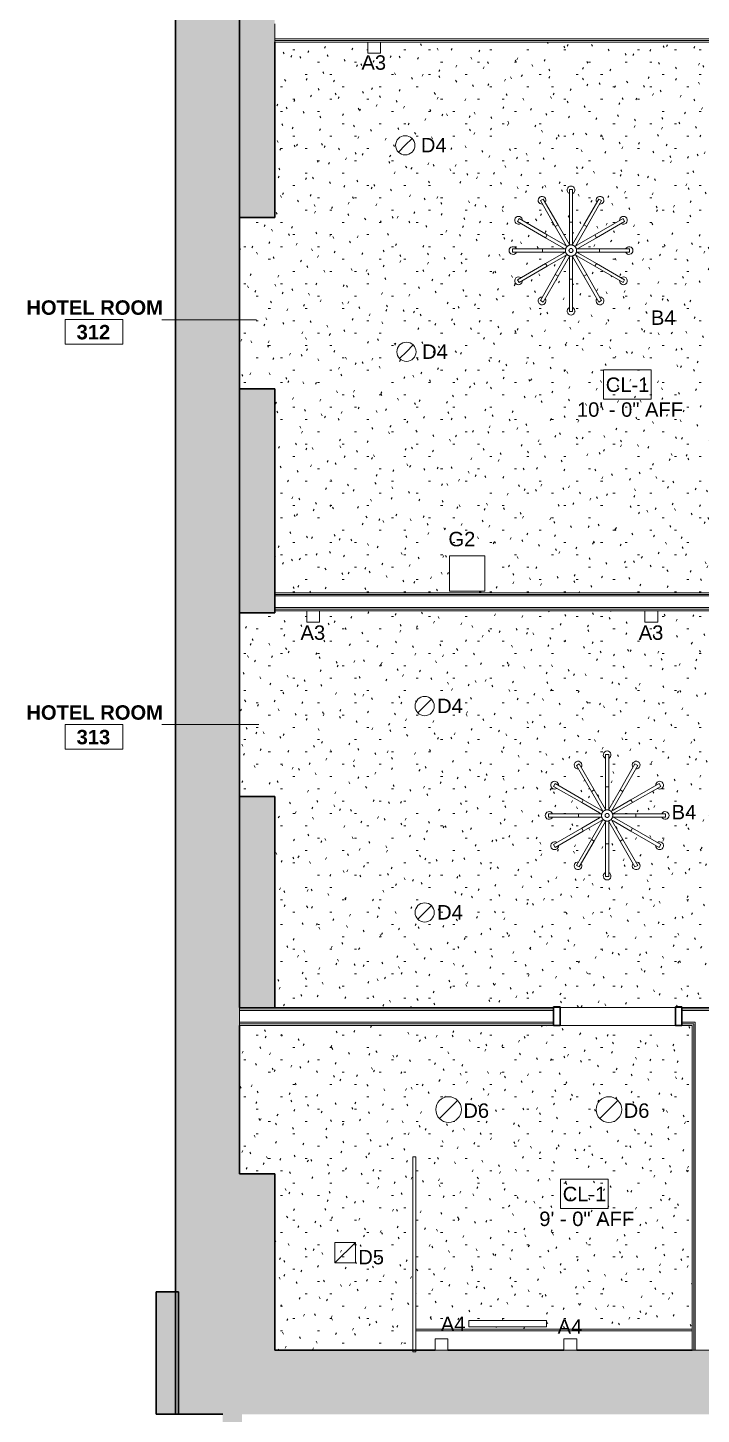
# Model space of a CAD drawing. Header units: inches. Extents: x -1176 to 1329, y -2524 to 978.
# Drawn here: x -1081.1 to -871, y 16.3 to 448.5 of the extents above; entities that cross this region are included whole.
import ezdxf

# ---------------------------------------------------------------- set-up
doc = ezdxf.new("R2010")
doc.units = ezdxf.units.IN
doc.header["$MEASUREMENT"] = 0
for name, color, linetype, lineweight in [('A-AREA-IDEN', 2, 'Continuous', 9), ('A-CLNG', 13, 'Continuous', 18), ('A-CLNG-IDEN', 151, 'Continuous', 9), ('A-CLNG-PATT', 13, 'Continuous', 18), ('A-DETL-GENF', 92, 'Continuous', 9), ('A-DOOR', 31, 'Continuous', 18), ('A-DOOR-FRAM', 31, 'Continuous', 30), ('A-GLAZ-CURT', 52, 'Continuous', 9), ('A-WALL', 113, 'Continuous', 18), ('A-WALL-PATT', 111, 'Continuous', 18), ('E-LITE-EQPM', 33, 'Continuous', 9), ('E-LITE-EQPM-IDEN', 33, 'Continuous', 9), ('I-WALL', 2, 'Continuous', 18), ('Q-SPCQ', 91, 'Continuous', 9)]:
    doc.layers.add(name, color=color, linetype=linetype, lineweight=lineweight)
doc.styles.add('Arial', font='arial.ttf', dxfattribs={"height": 4.5})
doc.styles.add('Swis721 Lt BT', font='swissl.ttf', dxfattribs={"height": 4.5})
doc.styles.add('Swis721 Lt BT_B', font='', dxfattribs={"height": 4.5})
doc.styles.get('Swis721 Lt BT_B').set_extended_font_data('Swis721 Lt BT', bold=True)
pattern_1 = [(0, (0, 0), (15.36, 3.84), [0.634, -10.886, 0.634, -10.886, -61.44]), (0, (0, 0), (15.36, 3.84), [-23.04, 0.634, -22.406, 0.634, -10.886, -26.88]), (0, (0, 0), (15.36, 3.84), [-57.6, 0.634, -7.046, 0.634, -18.566]), (120, (5.76, 1.92), (-11.005538, 11.38215), [0.634, -10.886, 0.634, -10.886, -61.44]), (120, (5.76, 1.92), (-11.005538, 11.38215), [-23.04, 0.634, -22.406, 0.634, -10.886, -26.88]), (120, (5.76, 1.92), (-11.005538, 11.38215), [-57.6, 0.634, -7.046, 0.634, -18.566]), (240, (7.68, 9.6), (-4.354462, -15.22215), [0.634, -10.886, 0.634, -10.886, -61.44]), (240, (7.68, 9.6), (-4.354462, -15.22215), [-23.04, 0.634, -22.406, 0.634, -10.886, -26.88]), (240, (7.68, 9.6), (-4.354462, -15.22215), [-57.6, 0.634, -7.046, 0.634, -18.566])]

# ---------------------------------------------------------------- blocks, each defined once
blk = doc.blocks.new('Single Flush - D2 3_ X 8_-8252885-3rd Floor RCP')
at = {"layer": 'A-DOOR-FRAM'}
for p, q in [((-20, 2.9375), (-20, -2.8125)), ((-20, 2.9375), (-18, 2.9375)), ((-18, 2.9375), (-18, -2.8125)), ((18.000004, 2.9375), (18.000004, -2.8125)), ((18.000004, 2.9375), (20.000004, 2.9375)), ((20.000004, 2.9375), (20.000004, -2.8125)), ((-20, -2.8125), (-18, -2.8125)), ((18.000004, -2.8125), (20.000004, -2.8125))]:
    blk.add_line(p, q, dxfattribs=at)
blk = doc.blocks.new('System Panel - Glazed-8165636-3rd Floor RCP')
at = {"layer": 'A-GLAZ-CURT', "lineweight": 18}
for p, q in [((-30.37, 0.75), (-30.37, 1.75)), ((-30.37, 1.75), (30.37, 1.75)), ((30.37, 0.75), (-30.37, 0.75)), ((30.37, 1.75), (30.37, 0.75))]:
    blk.add_line(p, q, dxfattribs=at)
blk = doc.blocks.new('Sconce Light - Sphere - Bedside Sconce-8114696-3rd Floor RCP')
at = {"layer": 'E-LITE-EQPM'}
for p, q in [((0, 6.3125), (-2, 6.3125)), ((-2, 6.3125), (-2, 2.8125)), ((2, 6.3125), (0, 6.3125)), ((2, 6.3125), (2, 2.8125)), ((-2, 2.8125), (0, 2.8125)), ((0, 2.8125), (2, 2.8125))]:
    blk.add_line(p, q, dxfattribs=at)
blk = doc.blocks.new('Iron_Chandelier_2145 - Iron_Chandelier_2145-6205901-3rd Floor RCP')
at = {"layer": 'E-LITE-EQPM'}
for p, q in [((-0.5, 19.02), (-0.5, 8.88)), ((0.5, 19.02), (-0.5, 19.02)), ((0.5, 8.88), (0.5, 19.02)), ((-8.69, 16.05), (-9.56, 15.55)), ((-9.56, 15.55), (-4.9, 7.49)), ((-4.04, 7.99), (-8.69, 16.05)), ((8.69, 16.05), (4.04, 7.99)), ((4.9, 7.49), (9.56, 15.55)), ((8.69, 16.05), (9.56, 15.55)), ((-16.72, 9.08), (-16.22, 9.94)), ((-16.72, 9.08), (-7.94, 4)), ((-7.44, 4.87), (-16.22, 9.94)), ((-0.5, 8.88), (-0.5, 2.41)), ((0.5, 8.88), (-0.5, 8.88)), ((0.5, 2.41), (0.5, 8.88)), ((16.22, 9.94), (7.44, 4.87)), ((7.94, 4), (16.72, 9.08)), ((16.22, 9.94), (16.72, 9.08)), ((-7.94, 4), (-7.44, 4.87)), ((-1.84, 1.64), (-7.44, 4.87)), ((-4.04, 7.99), (-4.9, 7.49)), ((-4.9, 7.49), (-1.36, 1.36)), ((-0.5, 1.86), (-4.04, 7.99)), ((4.04, 7.99), (0.5, 1.86)), ((1.36, 1.36), (4.9, 7.49)), ((7.44, 4.87), (1.84, 1.64)), ((4.04, 7.99), (4.9, 7.49)), ((7.44, 4.87), (7.94, 4)), ((-8.94, 0.5), (-18.25, 0.5)), ((-18.25, 0.5), (-18.25, -0.5)), ((-1.86, 0.5), (-8.94, 0.5)), ((-8.94, 0.5), (-8.94, -0.5)), ((-7.94, 4), (-2.34, 0.77)), ((-2.34, 0.77), (-1.69, 0.4)), ((-1.2, 1.27), (-1.84, 1.64)), ((-0.5, 2.41), (-0.5, 1.66)), ((0.5, 1.67), (0.5, 2.41)), ((1.84, 1.64), (1.19, 1.26)), ((1.69, 0.4), (2.34, 0.77)), ((8.94, 0.5), (1.86, 0.5)), ((2.34, 0.77), (7.94, 4)), ((18.25, 0.5), (8.94, 0.5)), ((8.94, 0.5), (8.94, -0.5)), ((18.25, 0.5), (18.25, -0.5)), ((-18.25, -0.5), (-8.94, -0.5)), ((-7.94, -4), (-16.72, -9.08)), ((-8.94, -0.5), (-1.86, -0.5)), ((-2.34, -0.77), (-7.94, -4)), ((-7.94, -4), (-7.44, -4.87)), ((-7.44, -4.87), (-1.84, -1.64)), ((-1.36, -1.36), (-4.9, -7.49)), ((-4.04, -7.99), (-0.5, -1.86)), ((-1.69, -0.4), (-2.34, -0.77)), ((-1.84, -1.64), (-1.19, -1.26)), ((-0.5, -1.67), (-0.5, -2.41)), ((-0.5, -2.41), (-0.5, -8.88)), ((0.5, -2.41), (0.5, -1.66)), ((0.5, -1.86), (4.04, -7.99)), ((0.5, -8.88), (0.5, -2.41)), ((1.2, -1.27), (1.84, -1.64)), ((4.9, -7.49), (1.36, -1.36)), ((2.34, -0.77), (1.69, -0.4)), ((1.84, -1.64), (7.44, -4.87)), ((1.86, -0.5), (8.94, -0.5)), ((7.94, -4), (2.34, -0.77)), ((7.44, -4.87), (7.94, -4)), ((16.72, -9.08), (7.94, -4)), ((8.94, -0.5), (18.25, -0.5)), ((-16.22, -9.94), (-7.44, -4.87)), ((-4.9, -7.49), (-9.56, -15.55)), ((-8.69, -16.05), (-4.04, -7.99)), ((-4.04, -7.99), (-4.9, -7.49)), ((4.04, -7.99), (4.9, -7.49)), ((4.04, -7.99), (8.69, -16.05)), ((9.56, -15.55), (4.9, -7.49)), ((7.44, -4.87), (16.22, -9.94)), ((-16.72, -9.08), (-16.22, -9.94)), ((-0.5, -8.88), (-0.5, -19.02)), ((0.5, -8.88), (-0.5, -8.88)), ((0.5, -19.02), (0.5, -8.88)), ((16.22, -9.94), (16.72, -9.08)), ((-8.69, -16.05), (-9.56, -15.55)), ((8.69, -16.05), (9.56, -15.55)), ((0.5, -19.02), (-0.5, -19.02))]:
    blk.add_line(p, q, dxfattribs=at)
at = {"layer": 'E-LITE-EQPM', "flags": 128}
for points in [[(-1.75, 0), (-1.75, 0.07), (-1.75, 0.14), (-1.74, 0.21), (-1.73, 0.28), (-1.72, 0.35), (-1.7, 0.42), (-1.68, 0.48), (-1.66, 0.55), (-1.64, 0.62), (-1.61, 0.68), (-1.59, 0.75), (-1.56, 0.81), (-1.52, 0.87), (-1.49, 0.93), (-1.45, 0.99), (-1.41, 1.05), (-1.36, 1.1), (-1.32, 1.16), (-1.27, 1.21), (-1.22, 1.26), (-1.17, 1.31), (-1.12, 1.35), (-1.06, 1.39), (-1.01, 1.44), (-0.95, 1.48), (-0.89, 1.51), (-0.83, 1.55), (-0.76, 1.58), (-0.7, 1.61), (-0.64, 1.63), (-0.57, 1.66), (-0.5, 1.68), (-0.44, 1.7), (-0.37, 1.71), (-0.3, 1.73), (-0.23, 1.74), (-0.16, 1.75), (-0.09, 1.75), (-0.02, 1.75), (0.05, 1.75), (0.12, 1.75), (0.19, 1.74), (0.26, 1.73), (0.33, 1.72), (0.4, 1.71), (0.47, 1.69), (0.53, 1.67), (0.6, 1.65), (0.67, 1.62), (0.73, 1.59), (0.79, 1.56), (0.85, 1.53), (0.92, 1.5), (0.97, 1.46), (1.03, 1.42), (1.09, 1.38), (1.14, 1.33), (1.19, 1.28), (1.24, 1.23), (1.29, 1.18), (1.34, 1.13), (1.38, 1.08), (1.43, 1.02), (1.46, 0.96), (1.5, 0.9), (1.54, 0.84), (1.57, 0.78), (1.6, 0.72), (1.63, 0.65), (1.65, 0.59), (1.67, 0.52), (1.69, 0.45), (1.71, 0.39), (1.72, 0.32), (1.74, 0.25), (1.74, 0.18), (1.75, 0.11), (1.75, 0.04), (1.75, 0)], [(1.75, 0), (1.75, -0.07), (1.75, -0.14), (1.74, -0.21), (1.73, -0.28), (1.72, -0.35), (1.7, -0.42), (1.68, -0.48), (1.66, -0.55), (1.64, -0.62), (1.61, -0.68), (1.59, -0.75), (1.56, -0.81), (1.52, -0.87), (1.49, -0.93), (1.45, -0.99), (1.41, -1.05), (1.36, -1.1), (1.32, -1.16), (1.27, -1.21), (1.22, -1.26), (1.17, -1.31), (1.12, -1.35), (1.06, -1.39), (1.01, -1.44), (0.95, -1.48), (0.89, -1.51), (0.83, -1.55), (0.76, -1.58), (0.7, -1.61), (0.64, -1.63), (0.57, -1.66), (0.5, -1.68), (0.44, -1.7), (0.37, -1.71), (0.3, -1.73), (0.23, -1.74), (0.16, -1.75), (0.09, -1.75), (0.02, -1.75), (-0.05, -1.75), (-0.12, -1.75), (-0.19, -1.74), (-0.26, -1.73), (-0.33, -1.72), (-0.4, -1.71), (-0.47, -1.69), (-0.53, -1.67), (-0.6, -1.65), (-0.67, -1.62), (-0.73, -1.59), (-0.79, -1.56), (-0.85, -1.53), (-0.92, -1.5), (-0.97, -1.46), (-1.03, -1.42), (-1.09, -1.38), (-1.14, -1.33), (-1.19, -1.28), (-1.24, -1.23), (-1.29, -1.18), (-1.34, -1.13), (-1.38, -1.08), (-1.43, -1.02), (-1.46, -0.96), (-1.5, -0.9), (-1.54, -0.84), (-1.57, -0.78), (-1.6, -0.72), (-1.63, -0.65), (-1.65, -0.59), (-1.67, -0.52), (-1.69, -0.45), (-1.71, -0.39), (-1.72, -0.32), (-1.74, -0.25), (-1.74, -0.18), (-1.75, -0.11), (-1.75, -0.04), (-1.75, 0)], [(-0.63, 0), (-0.63, 0.03), (-0.63, 0.05), (-0.62, 0.08), (-0.62, 0.1), (-0.62, 0.12), (-0.61, 0.15), (-0.6, 0.17), (-0.6, 0.2), (-0.59, 0.22), (-0.58, 0.24), (-0.57, 0.27), (-0.56, 0.29), (-0.55, 0.31), (-0.53, 0.33), (-0.52, 0.35), (-0.5, 0.38), (-0.49, 0.39), (-0.47, 0.41), (-0.46, 0.43), (-0.44, 0.45), (-0.42, 0.47), (-0.4, 0.48), (-0.38, 0.5), (-0.36, 0.51), (-0.34, 0.53), (-0.32, 0.54), (-0.3, 0.55), (-0.27, 0.57), (-0.25, 0.58), (-0.23, 0.59), (-0.2, 0.59), (-0.18, 0.6), (-0.16, 0.61), (-0.13, 0.61), (-0.11, 0.62), (-0.08, 0.62), (-0.06, 0.63), (-0.03, 0.63), (-0.01, 0.63), (0.02, 0.63), (0.04, 0.63), (0.07, 0.62), (0.09, 0.62), (0.12, 0.62), (0.14, 0.61), (0.17, 0.61), (0.19, 0.6), (0.21, 0.59), (0.24, 0.58), (0.26, 0.57), (0.28, 0.56), (0.31, 0.55), (0.33, 0.54), (0.35, 0.52), (0.37, 0.51), (0.39, 0.49), (0.41, 0.48), (0.43, 0.46), (0.45, 0.44), (0.46, 0.42), (0.48, 0.41), (0.5, 0.39), (0.51, 0.37), (0.52, 0.35), (0.54, 0.32), (0.55, 0.3), (0.56, 0.28), (0.57, 0.26), (0.58, 0.23), (0.59, 0.21), (0.6, 0.19), (0.61, 0.16), (0.61, 0.14), (0.62, 0.11), (0.62, 0.09), (0.62, 0.06), (0.63, 0.04), (0.63, 0.01), (0.63, 0)], [(0.63, 0), (0.63, -0.03), (0.63, -0.05), (0.62, -0.08), (0.62, -0.1), (0.62, -0.12), (0.61, -0.15), (0.6, -0.17), (0.6, -0.2), (0.59, -0.22), (0.58, -0.24), (0.57, -0.27), (0.56, -0.29), (0.55, -0.31), (0.53, -0.33), (0.52, -0.35), (0.5, -0.38), (0.49, -0.39), (0.47, -0.41), (0.46, -0.43), (0.44, -0.45), (0.42, -0.47), (0.4, -0.48), (0.38, -0.5), (0.36, -0.51), (0.34, -0.53), (0.32, -0.54), (0.3, -0.55), (0.27, -0.57), (0.25, -0.58), (0.23, -0.59), (0.2, -0.59), (0.18, -0.6), (0.16, -0.61), (0.13, -0.61), (0.11, -0.62), (0.08, -0.62), (0.06, -0.63), (0.03, -0.63), (0.01, -0.63), (-0.02, -0.63), (-0.04, -0.63), (-0.07, -0.62), (-0.09, -0.62), (-0.12, -0.62), (-0.14, -0.61), (-0.17, -0.61), (-0.19, -0.6), (-0.21, -0.59), (-0.24, -0.58), (-0.26, -0.57), (-0.28, -0.56), (-0.31, -0.55), (-0.33, -0.54), (-0.35, -0.52), (-0.37, -0.51), (-0.39, -0.49), (-0.41, -0.48), (-0.43, -0.46), (-0.45, -0.44), (-0.46, -0.42), (-0.48, -0.41), (-0.5, -0.39), (-0.51, -0.37), (-0.52, -0.35), (-0.54, -0.32), (-0.55, -0.3), (-0.56, -0.28), (-0.57, -0.26), (-0.58, -0.23), (-0.59, -0.21), (-0.6, -0.19), (-0.61, -0.16), (-0.61, -0.14), (-0.62, -0.11), (-0.62, -0.09), (-0.62, -0.06), (-0.63, -0.04), (-0.63, -0.01), (-0.63, 0)]]:
    blk.add_lwpolyline(points, dxfattribs=at)
at = {"layer": 'E-LITE-EQPM'}
for centre, start, end in [((0, 18.89), 90, 244.637), ((0, 18.89), 295.363, 90), ((-9.06, 15.7), 120, 274.637), ((-9.06, 15.7), 325.363, 120), ((9.06, 15.7), 60, 214.637), ((9.06, 15.7), 265.363, 60), ((-16.36, 9.44), 150, 304.637), ((-16.36, 9.44), 355.363, 150), ((16.36, 9.44), 30, 184.637), ((16.36, 9.44), 235.363, 30), ((-18.12, 0), 25.363, 180), ((-18.12, 0), 180, 334.637), ((18.12, 0), 0, 154.637), ((18.12, 0), 205.363, 0), ((-16.36, -9.44), 55.363, 210), ((16.36, -9.44), 330, 124.637), ((-16.36, -9.44), 210, 4.637), ((16.36, -9.44), 175.363, 330), ((-9.06, -15.7), 85.363, 240), ((-9.06, -15.7), 240, 34.637), ((9.06, -15.7), 145.363, 300), ((9.06, -15.7), 300, 94.637), ((0, -18.89), 115.363, 270), ((0, -18.89), 270, 64.637)]:
    blk.add_arc(centre, 1.21, start, end, dxfattribs=at)
blk = doc.blocks.new('L-Recessed Circular - Downlight - 8_-7245237-3rd Floor RCP')
at = {"layer": 'E-LITE-EQPM'}
for q in [(-2.83, -2.83), (2.83, 2.83)]:
    blk.add_line((0, 0), q, dxfattribs=at)
for start, end in [(360, 180), (180, 360)]:
    blk.add_arc((0, 0), 4, start, end, dxfattribs=at)
blk = doc.blocks.new('L-Recessed Square Downlight - 6_-4552745-3rd Floor RCP')
at = {"layer": 'E-LITE-EQPM'}
for p, q in [((-3.1875, -3.1875), (-3.1875, 3.1875)), ((-3.1875, 3.1875), (3.1875, 3.1875)), ((-3.1875, 3.1875), (3.1875, -3.1875)), ((3.1875, 3.1875), (3.1875, -3.1875)), ((3.1875, -3.1875), (-3.1875, -3.1875))]:
    blk.add_line(p, q, dxfattribs=at)
blk = doc.blocks.new('Lighting_Pendants_Elesi-Luce_Quid_02820 - Quid_02820-7182509-3rd Floor RCP')
at = {"layer": 'A-DETL-GENF'}
for p, q in [((5.51, 5.51), (-5.51, 5.51)), ((-5.51, 5.51), (-5.51, -5.51)), ((-5.51, -5.51), (-5.51, 5.51)), ((-5.51, 5.51), (5.51, 5.51)), ((5.51, -5.51), (5.51, 5.51)), ((5.51, 5.51), (5.51, -5.51)), ((-5.51, -5.51), (5.51, -5.51)), ((5.51, -5.51), (-5.51, -5.51))]:
    blk.add_line(p, q, dxfattribs=at)
blk = doc.blocks.new('Sconce Light - Sphere - 60W - 120V-7960194-3rd Floor RCP')
at = {"layer": 'E-LITE-EQPM'}
for p, q in [((0, 13.5), (-2, 13.5)), ((-2, 13.5), (-2, 10)), ((2, 13.5), (0, 13.5)), ((2, 13.5), (2, 10)), ((-2, 10), (0, 10)), ((0, 10), (2, 10))]:
    blk.add_line(p, q, dxfattribs=at)
blk = doc.blocks.new('L-Recessed Circular - Downlight - 6_-7313291-3rd Floor RCP')
at = {"layer": 'E-LITE-EQPM'}
for q in [(-2.12, -2.12), (2.12, 2.12)]:
    blk.add_line((0, 0), q, dxfattribs=at)
for start, end in [(360, 180), (180, 360)]:
    blk.add_arc((0, 0), 3, start, end, dxfattribs=at)
blk = doc.blocks.new('Mirror83 - Mirror-8020022-3rd Floor RCP')
at = {"layer": 'Q-SPCQ'}
for p, q in [((-961.75, -1001.6), (-961.75, -999.6)), ((-961.75, -999.6), (-937.56, -999.6)), ((-937.56, -1001.6), (-961.75, -1001.6)), ((-937.56, -999.6), (-937.56, -1001.6))]:
    blk.add_line(p, q, dxfattribs=at)
blk = doc.blocks.new('Room Tag - Room Name and Number-3379422-3rd Floor RCP')
at = {"layer": 'A-AREA-IDEN'}
for p, q in [((-0.1881, -0.1636), (-0.1881, -0.0018)), ((-0.1881, -0.0018), (0.1869, -0.0018)), ((0.1869, -0.0018), (-0.1881, -0.0018)), ((-0.1881, -0.0018), (-0.1881, -0.1636)), ((0.1869, -0.0018), (0.1869, -0.1636)), ((0.1869, -0.1636), (0.1869, -0.0018)), ((0.1869, -0.1636), (-0.1881, -0.1636)), ((-0.1881, -0.1636), (0.1869, -0.1636))]:
    blk.add_line(p, q, dxfattribs=at)

msp = doc.modelspace()

# ---------------------------------------------------------------- hatches: boundary and pattern name
at = {"layer": 'A-CLNG-PATT'}
h = msp.add_hatch(dxfattribs=at)
h.set_pattern_fill('FP_1', color=256, style=0, pattern_type=2)
h.set_pattern_definition(pattern_1)
h.paths.add_polyline_path([(-1004.06, 272.37), (-811.06, 272.37), (-811.06, 444.06), (-857.06, 444.06), (-857.06, 440.56), (-861.06, 440.56), (-861.06, 444.06), (-971.06, 444.06), (-971.06, 440.56), (-975.06, 440.56), (-975.06, 444.06), (-1004.06, 444.06), (-1004.06, 389.37), (-1015.06, 389.37), (-1015.06, 335.94), (-1004.06, 335.94), (-1004.06, 287.26)], flags=0)
h.paths.add_polyline_path([(-938.55, 272.86), (-949.57, 272.86), (-949.57, 283.89), (-938.55, 283.89)], flags=0)
h.paths.add_polyline_path([(-859.56, 344.44), (-860.34, 344.54), (-861.06, 344.84), (-861.68, 345.32), (-862.16, 345.94), (-862.46, 346.66), (-862.56, 347.44), (-862.46, 348.21), (-862.16, 348.94), (-861.68, 349.56), (-861.06, 350.03), (-860.34, 350.33), (-859.56, 350.44), (-858.79, 350.33), (-858.06, 350.03), (-857.44, 349.56), (-856.96, 348.94), (-856.66, 348.21), (-856.56, 347.44), (-856.66, 346.66), (-856.96, 345.94), (-857.44, 345.32), (-858.06, 344.84), (-858.79, 344.54)], flags=0)
h.paths.add_polyline_path([(-962.98, 344.5), (-963.76, 344.6), (-964.48, 344.9), (-965.1, 345.38), (-965.58, 346), (-965.88, 346.72), (-965.98, 347.5), (-965.88, 348.28), (-965.58, 349), (-965.1, 349.62), (-964.48, 350.1), (-963.76, 350.4), (-962.98, 350.5), (-962.2, 350.4), (-961.48, 350.1), (-960.86, 349.62), (-960.38, 349), (-960.08, 348.28), (-959.98, 347.5), (-960.08, 346.72), (-960.38, 346), (-960.86, 345.38), (-961.48, 344.9), (-962.2, 344.6)], flags=0)
h.paths.add_polyline_path([(-911.64, 358.97), (-912.35, 359.2), (-912.79, 359.8), (-912.79, 360.55), (-912.35, 361.15), (-912.14, 361.22), (-912.14, 377.2), (-919.75, 364.02), (-919.6, 363.86), (-919.54, 363.08), (-919.9, 362.47), (-920.58, 362.16), (-921.31, 362.32), (-921.81, 362.87), (-921.87, 363.65), (-921.51, 364.26), (-920.83, 364.57), (-920.62, 364.52), (-913.01, 377.7), (-926.84, 369.71), (-926.8, 369.49), (-927.1, 368.81), (-927.75, 368.44), (-928.49, 368.52), (-929.04, 369.01), (-929.2, 369.74), (-928.9, 370.43), (-928.25, 370.8), (-927.51, 370.72), (-927.34, 370.57), (-913.51, 378.56), (-928.72, 378.56), (-928.79, 378.35), (-929.4, 377.91), (-930.14, 377.91), (-930.75, 378.35), (-930.98, 379.06), (-930.75, 379.77), (-930.14, 380.21), (-929.39, 380.21), (-928.79, 379.77), (-928.72, 379.56), (-913.51, 379.56), (-927.36, 387.54), (-927.51, 387.4), (-928.28, 387.34), (-928.9, 387.7), (-929.2, 388.38), (-929.04, 389.11), (-928.49, 389.61), (-927.72, 389.67), (-927.1, 389.31), (-926.8, 388.63), (-926.84, 388.41), (-913.01, 380.43), (-920.62, 393.6), (-920.83, 393.56), (-921.51, 393.86), (-921.89, 394.51), (-921.81, 395.25), (-921.31, 395.8), (-920.58, 395.96), (-919.9, 395.66), (-919.53, 395.01), (-919.6, 394.27), (-919.75, 394.1), (-912.14, 380.93), (-912.14, 396.9), (-912.35, 396.97), (-912.79, 397.57), (-912.79, 398.32), (-912.35, 398.92), (-911.64, 399.15), (-910.93, 398.92), (-910.5, 398.32), (-910.5, 397.57), (-910.93, 396.97), (-911.14, 396.9), (-911.14, 380.93), (-903.54, 394.1), (-903.68, 394.27), (-903.75, 395.04), (-903.39, 395.66), (-902.71, 395.96), (-901.98, 395.8), (-901.48, 395.25), (-901.42, 394.48), (-901.77, 393.86), (-902.46, 393.56), (-902.67, 393.6), (-910.28, 380.43), (-896.44, 388.41), (-896.49, 388.63), (-896.19, 389.31), (-895.54, 389.69), (-894.8, 389.61), (-894.24, 389.11), (-894.09, 388.38), (-894.39, 387.7), (-895.04, 387.32), (-895.78, 387.4), (-895.94, 387.55), (-909.78, 379.56), (-894.56, 379.56), (-894.5, 379.77), (-893.89, 380.21), (-893.14, 380.21), (-892.54, 379.77), (-892.31, 379.06), (-892.54, 378.35), (-893.15, 377.91), (-893.89, 377.91), (-894.5, 378.35), (-894.56, 378.56), (-909.78, 378.56), (-895.93, 370.59), (-895.78, 370.72), (-895.01, 370.78), (-894.39, 370.43), (-894.09, 369.74), (-894.24, 369.01), (-894.8, 368.52), (-895.57, 368.45), (-896.19, 368.81), (-896.49, 369.49), (-896.44, 369.71), (-910.28, 377.7), (-902.67, 364.52), (-902.46, 364.57), (-901.77, 364.26), (-901.4, 363.62), (-901.48, 362.87), (-901.98, 362.32), (-902.71, 362.16), (-903.39, 362.47), (-903.76, 363.11), (-903.68, 363.86), (-903.54, 364.02), (-911.14, 377.2), (-911.14, 361.22), (-910.93, 361.15), (-910.5, 360.55), (-910.5, 359.8), (-910.93, 359.2), (-911.51, 359.01)], flags=0)
h.paths.add_polyline_path([(-859.93, 408.81), (-860.71, 408.91), (-861.43, 409.21), (-862.06, 409.69), (-862.53, 410.31), (-862.83, 411.03), (-862.93, 411.81), (-862.83, 412.59), (-862.53, 413.31), (-862.06, 413.93), (-861.43, 414.41), (-860.71, 414.71), (-859.93, 414.81), (-859.16, 414.71), (-858.43, 414.41), (-857.81, 413.93), (-857.34, 413.31), (-857.04, 412.59), (-856.93, 411.81), (-857.04, 411.03), (-857.34, 410.31), (-857.81, 409.69), (-858.43, 409.21), (-859.16, 408.91)], flags=0)
h.paths.add_polyline_path([(-963.35, 408.87), (-964.13, 408.98), (-964.85, 409.28), (-965.47, 409.75), (-965.95, 410.37), (-966.25, 411.1), (-966.35, 411.87), (-966.25, 412.65), (-965.95, 413.37), (-965.47, 414), (-964.85, 414.47), (-964.13, 414.77), (-963.35, 414.87), (-962.58, 414.77), (-961.85, 414.47), (-961.23, 414), (-960.75, 413.37), (-960.45, 412.65), (-960.35, 411.87), (-960.45, 411.1), (-960.75, 410.37), (-961.23, 409.75), (-961.85, 409.28), (-962.58, 408.98)], flags=0)
h = msp.add_hatch(dxfattribs=at)
h.set_pattern_fill('FP_1', color=256, style=0, pattern_type=2)
h.set_pattern_definition(pattern_1)
h.paths.add_polyline_path([(-861.53, 103.93), (-827.5, 103.93), (-827.5, 137.49), (-868.25, 137.49), (-868.25, 103.93)], flags=0)
h.paths.add_polyline_path([(-861.53, 143.12), (-827.5, 143.12), (-827.5, 151.18), (-785.69, 151.18), (-785.69, 266.75), (-884.56, 266.75), (-884.56, 263.25), (-888.56, 263.25), (-888.56, 266.75), (-990.06, 266.75), (-990.06, 263.25), (-994.06, 263.25), (-994.06, 266.75), (-1004.06, 266.75), (-1004.06, 266.12), (-1015.06, 266.12), (-1015.06, 208.87), (-1004.06, 208.87), (-1004.06, 143.12), (-868.25, 143.12)], flags=0)
h.paths.add_polyline_path([(-957.3, 169.7), (-958.08, 169.81), (-958.8, 170.11), (-959.42, 170.58), (-959.9, 171.2), (-960.2, 171.93), (-960.3, 172.7), (-960.2, 173.48), (-959.9, 174.2), (-959.42, 174.82), (-958.8, 175.3), (-958.08, 175.6), (-957.3, 175.7), (-956.53, 175.6), (-955.8, 175.3), (-955.18, 174.82), (-954.7, 174.2), (-954.4, 173.48), (-954.3, 172.7), (-954.4, 171.93), (-954.7, 171.2), (-955.18, 170.58), (-955.8, 170.11), (-956.53, 169.81)], flags=0)
h.paths.add_polyline_path([(-842.5, 169.7), (-843.27, 169.81), (-844, 170.11), (-844.62, 170.58), (-845.09, 171.2), (-845.39, 171.93), (-845.5, 172.7), (-845.39, 173.48), (-845.09, 174.2), (-844.62, 174.82), (-844, 175.3), (-843.27, 175.6), (-842.5, 175.7), (-841.72, 175.6), (-841, 175.3), (-840.38, 174.82), (-839.9, 174.2), (-839.6, 173.48), (-839.5, 172.7), (-839.6, 171.93), (-839.9, 171.2), (-840.38, 170.58), (-841, 170.11), (-841.72, 169.81)], flags=0)
h.paths.add_polyline_path([(-900.37, 182.85), (-901.08, 183.08), (-901.52, 183.68), (-901.52, 184.43), (-901.08, 185.03), (-900.87, 185.1), (-900.87, 201.07), (-908.48, 187.9), (-908.33, 187.73), (-908.27, 186.96), (-908.63, 186.35), (-909.31, 186.04), (-910.04, 186.2), (-910.54, 186.75), (-910.6, 187.52), (-910.24, 188.14), (-909.56, 188.44), (-909.35, 188.4), (-901.74, 201.57), (-915.57, 193.59), (-915.53, 193.37), (-915.83, 192.69), (-916.48, 192.32), (-917.22, 192.39), (-917.78, 192.89), (-917.93, 193.62), (-917.63, 194.3), (-916.98, 194.68), (-916.24, 194.6), (-916.07, 194.45), (-902.24, 202.44), (-917.45, 202.44), (-917.52, 202.23), (-918.13, 201.79), (-918.87, 201.79), (-919.48, 202.23), (-919.71, 202.94), (-919.48, 203.65), (-918.87, 204.09), (-918.12, 204.09), (-917.52, 203.65), (-917.45, 203.44), (-902.24, 203.44), (-916.09, 211.41), (-916.24, 211.28), (-917.01, 211.22), (-917.63, 211.57), (-917.93, 212.26), (-917.78, 212.99), (-917.22, 213.49), (-916.45, 213.55), (-915.83, 213.19), (-915.53, 212.51), (-915.57, 212.29), (-901.74, 204.31), (-909.35, 217.48), (-909.56, 217.44), (-910.24, 217.74), (-910.62, 218.38), (-910.54, 219.13), (-910.04, 219.68), (-909.31, 219.84), (-908.63, 219.53), (-908.26, 218.89), (-908.33, 218.14), (-908.48, 217.98), (-900.87, 204.81), (-900.87, 220.78), (-901.08, 220.85), (-901.52, 221.45), (-901.52, 222.2), (-901.08, 222.8), (-900.37, 223.03), (-899.66, 222.8), (-899.23, 222.2), (-899.23, 221.45), (-899.66, 220.85), (-899.87, 220.78), (-899.87, 204.81), (-892.27, 217.98), (-892.41, 218.14), (-892.48, 218.92), (-892.12, 219.53), (-891.44, 219.84), (-890.71, 219.68), (-890.21, 219.13), (-890.15, 218.36), (-890.5, 217.74), (-891.19, 217.44), (-891.4, 217.48), (-899.01, 204.31), (-885.17, 212.29), (-885.22, 212.51), (-884.92, 213.19), (-884.27, 213.56), (-883.53, 213.49), (-882.97, 212.99), (-882.82, 212.26), (-883.12, 211.57), (-883.77, 211.2), (-884.51, 211.28), (-884.67, 211.43), (-898.48, 203.44), (-883.29, 203.44), (-883.23, 203.65), (-882.62, 204.09), (-881.87, 204.09), (-881.27, 203.65), (-881.04, 202.94), (-881.27, 202.23), (-881.88, 201.79), (-882.62, 201.79), (-883.23, 202.23), (-883.29, 202.44), (-898.48, 202.43), (-884.66, 194.46), (-884.51, 194.6), (-883.74, 194.66), (-883.12, 194.3), (-882.82, 193.62), (-882.97, 192.89), (-883.53, 192.39), (-884.3, 192.33), (-884.92, 192.69), (-885.22, 193.37), (-885.17, 193.59), (-899.01, 201.57), (-891.4, 188.4), (-891.19, 188.44), (-890.5, 188.14), (-890.13, 187.49), (-890.21, 186.75), (-890.71, 186.2), (-891.44, 186.04), (-892.12, 186.35), (-892.49, 186.99), (-892.41, 187.73), (-892.27, 187.9), (-899.87, 201.07), (-899.87, 185.1), (-899.66, 185.03), (-899.23, 184.43), (-899.23, 183.68), (-899.66, 183.08), (-900.24, 182.89)], flags=0)
h.paths.add_polyline_path([(-786.36, 191.6), (-797.38, 191.6), (-797.38, 202.63), (-786.36, 202.63), (-786.36, 197.11)], flags=0)
h.paths.add_polyline_path([(-957.3, 234.04), (-958.08, 234.15), (-958.8, 234.44), (-959.42, 234.92), (-959.9, 235.54), (-960.2, 236.27), (-960.3, 237.04), (-960.2, 237.82), (-959.9, 238.54), (-959.42, 239.16), (-958.8, 239.64), (-958.08, 239.94), (-957.3, 240.04), (-956.53, 239.94), (-955.8, 239.64), (-955.18, 239.16), (-954.7, 238.54), (-954.4, 237.82), (-954.3, 237.04), (-954.4, 236.27), (-954.7, 235.54), (-955.18, 234.92), (-955.8, 234.44), (-956.53, 234.15)], flags=0)
h.paths.add_polyline_path([(-842.5, 234.04), (-843.27, 234.15), (-844, 234.44), (-844.62, 234.92), (-845.09, 235.54), (-845.39, 236.27), (-845.5, 237.04), (-845.39, 237.82), (-845.09, 238.54), (-844.62, 239.16), (-844, 239.64), (-843.27, 239.94), (-842.5, 240.04), (-841.72, 239.94), (-841, 239.64), (-840.38, 239.16), (-839.9, 238.54), (-839.6, 237.82), (-839.5, 237.04), (-839.6, 236.27), (-839.9, 235.54), (-840.38, 234.92), (-841, 234.44), (-841.72, 234.15)], flags=0)
h.paths.add_polyline_path([(-801.46, 255.9), (-801.56, 255.93), (-801.63, 256), (-801.66, 256.1), (-801.63, 256.2), (-801.6, 256.24), (-800.09, 257.76), (-800.26, 257.98), (-800.41, 258.13), (-800.47, 258.26), (-800.58, 258.41), (-800.99, 259.43), (-801.03, 259.74), (-801.1, 260.42), (-801.09, 260.54), (-801.1, 260.73), (-801.02, 261.03), (-800.94, 261.47), (-800.83, 261.74), (-800.75, 262.05), (-800.64, 262.21), (-800.55, 262.38), (-799.96, 263.17), (-799.72, 263.34), (-799.14, 263.78), (-799, 263.84), (-798.85, 263.95), (-798.53, 264.04), (-798.19, 264.18), (-797.82, 264.23), (-797.52, 264.31), (-797.34, 264.29), (-797.13, 264.31), (-796.16, 264.19), (-796.06, 264.14), (-795.2, 263.78), (-795.06, 263.67), (-794.92, 263.61), (-794.75, 263.44), (-794.39, 263.16), (-793.99, 262.68), (-793.93, 262.59), (-793.87, 262.49), (-793.75, 262.3), (-793.37, 261.39), (-793.24, 260.37), (-793.37, 259.36), (-793.76, 258.41), (-794.4, 257.58), (-795.2, 256.96), (-796.15, 256.57), (-797.17, 256.44), (-798.21, 256.58), (-799.14, 256.96), (-799.32, 257.1), (-799.44, 257.16), (-799.59, 257.31), (-799.81, 257.48), (-801.36, 255.93), (-801.41, 255.91)], flags=0)
h = msp.add_hatch(dxfattribs=at)
h.set_pattern_fill('FP_1', color=256, style=0, pattern_type=2)
h.set_pattern_definition(pattern_1)
h.paths.add_polyline_path([(-961.03, 36.25), (-961.03, 96.49), (-960.03, 96.49), (-960.03, 42.75), (-873.87, 42.75), (-873.87, 137.49), (-1015.06, 137.49), (-1015.06, 91.25), (-1004.06, 91.25), (-1004.06, 36.25)], flags=0)
h.paths.add_polyline_path([(-943.5, 43.51), (-943.5, 45.51), (-919.31, 45.51), (-919.31, 43.51)], flags=0)
h.paths.add_polyline_path([(-949.83, 107.26), (-950.86, 107.39), (-951.83, 107.79), (-952.66, 108.43), (-953.29, 109.26), (-953.69, 110.22), (-953.83, 111.26), (-953.69, 112.29), (-953.29, 113.26), (-952.66, 114.09), (-951.83, 114.72), (-950.86, 115.12), (-949.83, 115.26), (-948.79, 115.12), (-947.83, 114.72), (-947, 114.09), (-946.36, 113.26), (-945.97, 112.29), (-945.83, 111.26), (-945.97, 110.22), (-946.36, 109.26), (-947, 108.43), (-947.83, 107.79), (-948.79, 107.39)], flags=0)
h.paths.add_polyline_path([(-899.81, 107.26), (-900.84, 107.39), (-901.81, 107.79), (-902.64, 108.43), (-903.27, 109.26), (-903.67, 110.22), (-903.81, 111.26), (-903.67, 112.29), (-903.27, 113.26), (-902.64, 114.09), (-901.81, 114.72), (-900.84, 115.12), (-899.81, 115.26), (-898.77, 115.12), (-897.81, 114.72), (-896.98, 114.09), (-896.34, 113.26), (-895.95, 112.29), (-895.81, 111.26), (-895.95, 110.22), (-896.34, 109.26), (-896.98, 108.43), (-897.81, 107.79), (-898.77, 107.39)], flags=0)
h.paths.add_polyline_path([(-961.41, 136.13), (-961.41, 136.5), (-921.65, 136.5), (-921.65, 136.13), (-952.49, 136.13)], flags=0)
at = {"layer": 'A-WALL-PATT', "lineweight": 9}
for points in [[(-1020.29, 16.25), (-1015.06, 16.25), (-1015.06, 789.87), (-1035.06, 789.87), (-1035.06, 16.25)], [(-1015.06, 389.37), (-1004.06, 389.37), (-1004.06, 458.42), (-1015.06, 458.42), (-1015.06, 428.36)], [(-1004.06, 266.12), (-1004.06, 335.94), (-1015.06, 335.94), (-1015.06, 266.12)], [(-1004.06, 143.12), (-1004.06, 208.87), (-1015.06, 208.87), (-1015.06, 143.12)], [(-1004.06, 36.25), (-1004.06, 91.25), (-1015.06, 91.25), (-1015.06, 36.25)], [(-1034.06, 16.25), (-1034.06, 54.41), (-1041.06, 54.41), (-1041.06, 16.25)], [(-1020.29, -114.93), (-1014.29, -114.93), (-1014.29, 16.25), (-1020.29, 16.25), (-1020.29, -54.49)]]:
    msp.add_hatch(color=7, dxfattribs=at).paths.add_polyline_path(points, flags=0)
h = msp.add_hatch(dxfattribs=at)
h.set_pattern_fill('FP_1', color=256, style=0, pattern_type=2)
h.set_pattern_definition(pattern_1)
h.paths.add_polyline_path([(-873.87, 42.25), (-873.87, 42.75), (-960.07, 42.75), (-960.07, 42.25), (-907.01, 42.25)], flags=0)
h = msp.add_hatch(color=7, dxfattribs=at)
h.paths.add_polyline_path([(-590.07, 16.25), (-590.07, 36.25), (-820.56, 36.25), (-820.56, 16.25), (-679.63, 16.25)], flags=0)
h.paths.add_polyline_path([(-861.53, 16.25), (-860.56, 16.25), (-860.56, 36.25), (-1015.06, 36.25), (-1015.06, 16.25), (-906.29, 16.25)], flags=0)

# ---------------------------------------------------------------- linework, layer by layer
at = {"layer": 'A-AREA-IDEN'}
for p, q in [((-1009.79, 357.5), (-1039.3, 357.5)), ((-1009.02, 231.25), (-1039.3, 231.25))]:
    msp.add_line(p, q, dxfattribs=at)
at = {"layer": 'A-CLNG'}
for centre, radius, start, end in [((-963.35, 411.87), 3, 0, 180), ((-963.35, 411.87), 3, 180, 0), ((-962.98, 347.5), 3, 0, 180), ((-962.98, 347.5), 3, 180, 0), ((-957.3, 237.04), 3, 0, 180), ((-957.3, 237.04), 3, 180, 0), ((-957.3, 172.7), 3, 360, 180), ((-957.3, 172.7), 3, 180, 360), ((-949.83, 111.26), 4, 0, 180), ((-899.81, 111.26), 4, 0, 180), ((-949.83, 111.26), 4, 180, 360), ((-899.81, 111.26), 4, 180, 360)]:
    msp.add_arc(centre, radius, start, end, dxfattribs=at)
at = {"layer": 'A-CLNG-IDEN', "flags": 128}
for points in [[(-901.55, 341.85), (-886.67, 341.85), (-886.67, 332.72), (-901.55, 332.72)], [(-914.97, 89.55), (-900.09, 89.55), (-900.09, 80.41), (-914.97, 80.41)]]:
    msp.add_lwpolyline(points, close=True, dxfattribs=at)
at = {"layer": 'A-WALL', "color": 8, "lineweight": 30}
for p, q in [((-1015.06, 143.12), (-1015.06, 776.87)), ((-1035.06, 16.25), (-1035.06, 546.41)), ((-1004.06, 444.06), (-1004.06, 389.37)), ((-1004.06, 389.37), (-1015.06, 389.37)), ((-1015.06, 335.94), (-1004.06, 335.94)), ((-1004.06, 335.94), (-1004.06, 266.12)), ((-1004.06, 266.12), (-1015.06, 266.12)), ((-1015.06, 208.87), (-1004.06, 208.87)), ((-1004.06, 208.87), (-1004.06, 143.12)), ((-1015.06, 137.49), (-1015.06, 91.25)), ((-1015.06, 91.25), (-1004.06, 91.25)), ((-1004.06, 91.25), (-1004.06, 36.25)), ((-1041.06, 16.25), (-1041.06, 54.41)), ((-1041.06, 54.41), (-1034.06, 54.41)), ((-1034.06, 54.41), (-1034.06, 16.25)), ((-1004.06, 36.25), (-954.06, 36.25)), ((-950.06, 36.25), (-913.87, 36.25)), ((-909.87, 36.25), (-873.87, 36.25)), ((-1020.29, 16.25), (-1041.06, 16.25))]:
    msp.add_line(p, q, dxfattribs=at)
at = {"layer": 'A-WALL'}
for p, q in [((-1004.06, 444.06), (-1004.06, 449.69)), ((-1004.06, 445.06), (-810.06, 445.06)), ((-1004.06, 444.56), (-810.56, 444.56)), ((-1004.06, 271.87), (-654.95, 271.87)), ((-1004.06, 271.37), (-654.45, 271.37)), ((-1004.06, 267.75), (-654.45, 267.75)), ((-1004.06, 267.25), (-654.95, 267.25)), ((-1015.06, 137.49), (-1015.06, 143.12)), ((-1015.06, 142.62), (-917.06, 142.62)), ((-1015.06, 142.12), (-917.06, 142.12)), ((-1015.06, 138.49), (-917.06, 138.49)), ((-877.06, 142.62), (-827, 142.62)), ((-877.06, 142.12), (-826.5, 142.12)), ((-877.06, 138.49), (-872.87, 138.49)), ((-872.87, 138.49), (-872.87, 36.25)), ((-1015.06, 137.99), (-917.06, 137.99)), ((-877.06, 137.99), (-873.37, 137.99)), ((-873.37, 137.99), (-873.37, 36.25)), ((-873.87, 42.25), (-960.07, 42.25)), ((-868.25, 36.25), (-873.87, 36.25))]:
    msp.add_line(p, q, dxfattribs=at)
at = {"layer": 'A-WALL', "color": 55}
msp.add_line((-1004.06, 143.12), (-1015.06, 143.12), dxfattribs=at)
at = {"layer": 'I-WALL'}
for p, q in [((-975.06, 444.06), (-1004.06, 444.06)), ((-861.06, 444.06), (-971.06, 444.06)), ((-1004.06, 272.37), (-655.45, 272.37)), ((-994.06, 266.75), (-1004.06, 266.75)), ((-888.56, 266.75), (-990.06, 266.75)), ((-655.45, 266.75), (-884.56, 266.75)), ((-1004.06, 143.12), (-917.06, 143.12)), ((-917.06, 143.12), (-917.06, 137.49)), ((-877.06, 137.49), (-877.06, 143.12)), ((-877.06, 143.12), (-827.5, 143.12)), ((-917.06, 137.49), (-1015.06, 137.49)), ((-873.87, 137.49), (-877.06, 137.49)), ((-873.87, 137.49), (-873.87, 36.25)), ((-960.07, 42.75), (-873.87, 42.75)), ((-960.07, 36.25), (-960.07, 42.75))]:
    msp.add_line(p, q, dxfattribs=at)
at = {"layer": 'I-WALL', "lineweight": 9}
for p, q in [((-877.06, 143.12), (-917.06, 143.12)), ((-917.06, 137.49), (-877.06, 137.49))]:
    msp.add_line(p, q, dxfattribs=at)

# ---------------------------------------------------------------- block references
at = {"layer": 'A-AREA-IDEN', "xscale": 47.99999999999997, "yscale": 47.99999999999997, "zscale": 47.99999999999997}
for p in [(-1060.43, 357.68), (-1060.43, 231.43)]:
    msp.add_blockref('Room Tag - Room Name and Number-3379422-3rd Floor RCP', p, dxfattribs=at)
at = {"layer": 'A-DOOR'}
msp.add_blockref('Single Flush - D2 3_ X 8_-8252885-3rd Floor RCP', (-897.06, 140.3), dxfattribs=at)
at = {"layer": 'A-GLAZ-CURT', "rotation": 269.9999999999996}
msp.add_blockref('System Panel - Glazed-8165636-3rd Floor RCP', (-961.78, 66.12), dxfattribs=at)
at = {"layer": 'E-LITE-EQPM', "rotation": 180}
for name, p in [('Sconce Light - Sphere - Bedside Sconce-8114696-3rd Floor RCP', (-973.06, 446.87)), ('Lighting_Pendants_Elesi-Luce_Quid_02820 - Quid_02820-7182509-3rd Floor RCP', (-944.06, 278.37)), ('Sconce Light - Sphere - Bedside Sconce-8114696-3rd Floor RCP', (-992.06, 269.56)), ('Sconce Light - Sphere - Bedside Sconce-8114696-3rd Floor RCP', (-886.56, 269.56))]:
    msp.add_blockref(name, p, dxfattribs=at)
at = {"layer": 'E-LITE-EQPM'}
for name, p in [('L-Recessed Circular - Downlight - 6_-7313291-3rd Floor RCP', (-963.35, 411.87)), ('Iron_Chandelier_2145 - Iron_Chandelier_2145-6205901-3rd Floor RCP', (-911.64, 379.06)), ('L-Recessed Circular - Downlight - 6_-7313291-3rd Floor RCP', (-962.98, 347.5)), ('L-Recessed Circular - Downlight - 6_-7313291-3rd Floor RCP', (-957.3, 237.04)), ('Iron_Chandelier_2145 - Iron_Chandelier_2145-6205901-3rd Floor RCP', (-900.37, 202.94)), ('L-Recessed Circular - Downlight - 6_-7313291-3rd Floor RCP', (-957.3, 172.7)), ('L-Recessed Circular - Downlight - 8_-7245237-3rd Floor RCP', (-949.83, 111.26)), ('L-Recessed Circular - Downlight - 8_-7245237-3rd Floor RCP', (-899.81, 111.26)), ('Sconce Light - Sphere - 60W - 120V-7960194-3rd Floor RCP', (-952.06, 26.25)), ('Sconce Light - Sphere - 60W - 120V-7960194-3rd Floor RCP', (-911.87, 26.25))]:
    msp.add_blockref(name, p, dxfattribs=at)
at = {"layer": 'E-LITE-EQPM', "extrusion": (0, 0, -1), "rotation": 180}
msp.add_blockref('L-Recessed Square Downlight - 6_-4552745-3rd Floor RCP', (982.08, 66.67), dxfattribs=at)
at = {"layer": 'Q-SPCQ', "rotation": 180}
msp.add_blockref('Mirror83 - Mirror-8020022-3rd Floor RCP', (-1881.06, -956.09), dxfattribs=at)

# ---------------------------------------------------------------- texts
at = {"layer": 'A-AREA-IDEN', "char_height": 4.5, "attachment_point": 1, "style": 'Swis721 Lt BT_B'}
for s, insert, width in [('HOTEL ROOM', (-1081.55, 363.54), 51.0555), ('312', (-1065.88, 355.88), 12.726), ('HOTEL ROOM', (-1081.55, 237.29), 51.0555), ('313', (-1065.88, 229.63), 12.726)]:
    msp.add_mtext(s, dxfattribs=dict(at, insert=insert, width=width))
at = {"layer": 'A-CLNG-IDEN', "char_height": 4.5, "attachment_point": 1, "style": 'Swis721 Lt BT'}
for s, insert, width in [('CL-1', (-900.8, 339.48), 16.059), ('10\' - 0" AFF', (-909.79, 331.74), 37.875), ('CL-1', (-914.22, 87.17), 16.059), ('9\' - 0" AFF', (-921.54, 79.43), 33.7845)]:
    msp.add_mtext(s, dxfattribs=dict(at, insert=insert, width=width))
at = {"layer": 'E-LITE-EQPM-IDEN', "char_height": 4.5, "attachment_point": 1, "style": 'Arial'}
for s, insert, width in [('A3', (-977.02, 439.93), 9.393), ('D4', (-958.47, 414.17), 9.8475), ('B4', (-886.71, 360.39), 9.393), ('D4', (-958.09, 349.79), 9.8475), ('G2', (-949.88, 291.36), 10.302), ('A3', (-996.02, 262.19), 9.393), ('A3', (-890.52, 262.19), 9.393), ('D4', (-953.42, 239.34), 9.8475), ('B4', (-880.25, 206.22), 9.393), ('D4', (-953.42, 175), 9.8475), ('D6', (-945.24, 113.17), 9.8475), ('D6', (-895.22, 113.17), 9.8475), ('D5', (-978.01, 67.5), 9.8475), ('A4', (-952.24, 46.64), 9.393), ('A4', (-915.8, 45.87), 9.393)]:
    msp.add_mtext(s, dxfattribs=dict(at, insert=insert, width=width))

doc.saveas('drawing.dxf')
